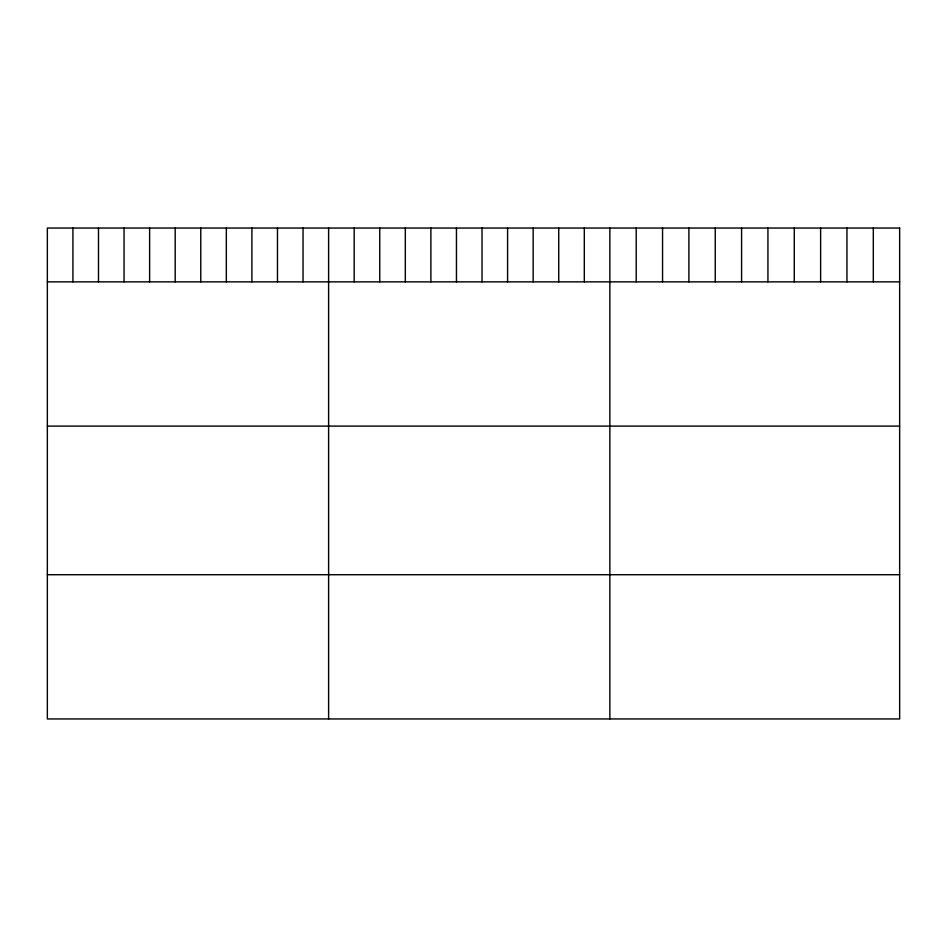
<?xml version="1.0" encoding="UTF-8"?>
<svg xmlns="http://www.w3.org/2000/svg" width="947" height="947" viewBox="0 0 947 947"><rect width="100%" height="100%" fill="white"/><g stroke="black" fill="none" stroke-linecap="round" stroke-linejoin="round"><path stroke-width="1.42" d="M47.35 281.863L899.65 281.863M47.35 426.103L899.65 426.103M47.35 574.711L899.65 574.711M873.312 228.049L873.312 281.863M846.961 228.049L846.961 281.863M820.623 228.049L820.623 281.863M794.273 228.049L794.273 281.863M767.934 228.049L767.934 281.863M741.584 228.049L741.584 281.863M715.245 228.049L715.245 281.863M688.895 228.049L688.895 281.863M662.557 228.049L662.557 281.863M636.206 228.049L636.206 281.863M609.868 228.049L609.868 718.951M584.299 228.049L584.299 281.863M558.73 228.049L558.73 281.863M533.161 228.049L533.161 281.863M507.592 228.049L507.592 281.863M482.023 228.049L482.023 281.863M456.454 228.049L456.454 281.863M430.885 228.049L430.885 281.863M405.316 228.049L405.316 281.863M379.747 228.049L379.747 281.863M354.178 228.049L354.178 281.863M328.609 228.049L328.609 718.951M303.04 228.049L303.04 281.863M277.471 228.049L277.471 281.863M251.902 228.049L251.902 281.863M226.333 228.049L226.333 281.863M200.764 228.049L200.764 281.863M175.195 228.049L175.195 281.863M149.626 228.049L149.626 281.863M124.057 228.049L124.057 281.863M98.488 228.049L98.488 281.863M72.919 228.049L72.919 281.863M899.65 228.049L47.35 228.049L47.35 718.951L899.65 718.951L899.65 228.049"/></g></svg>
